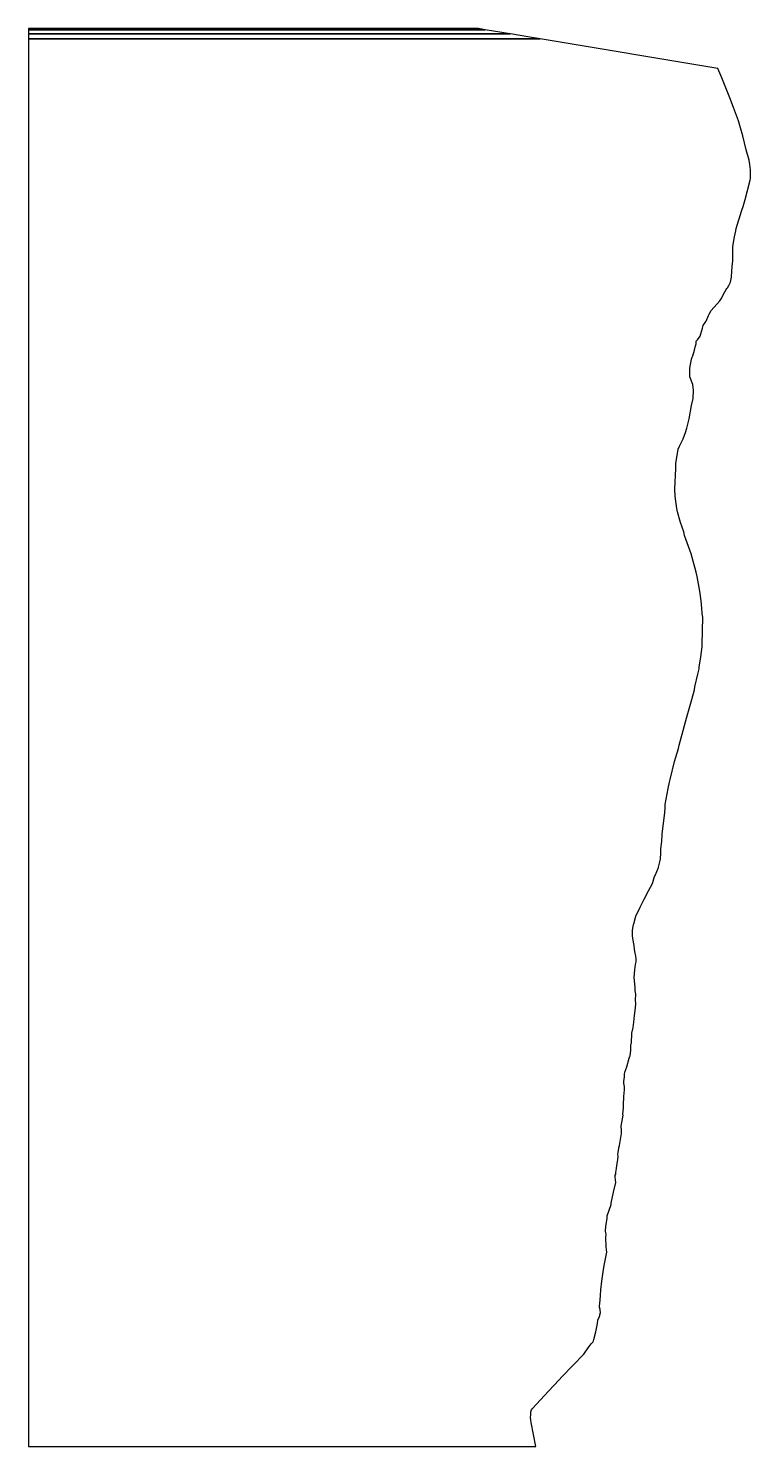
# Model space of a CAD drawing. Extents: x -56 to 37, y -92 to 91.
import ezdxf

# ---------------------------------------------------------------- set-up
doc = ezdxf.new("R2010")
doc.units = 0
doc.layers.add('14_42000', color=7, linetype='CONTINUOUS')

msp = doc.modelspace()

# ---------------------------------------------------------------- linework, layer by layer
at = {"layer": '14_42000', "color": 5}
for points in [[(-39.814, 91.46001), (2.108, 91.46001), (1.944, 91.48801), (-56.17, 91.48801), (-56.17, 91.46001), (-39.814, 91.46001)], [(-39.561, 91.422), (2.33, 91.422), (2.12, 91.45901), (-56.17, 91.45901), (-56.17, 91.422), (-39.561, 91.422)], [(-39.061, 91.316), (2.973, 91.316), (2.339, 91.422), (-56.17, 91.422), (-56.17, 91.316), (-39.061, 91.316)], [(-37.748, 90.774), (6.226, 90.774), (2.982, 91.314), (-56.17, 91.314), (-56.17, 90.774), (-37.748, 90.774)], [(8.767, 90.34801), (6.243, 90.771), (-56.17, 90.771), (-56.17, 90.13), (10.084, 90.13), (8.767, 90.34801)], [(-21.072, -92.11401), (9.536, -92.11401), (8.937, -88.98901), (8.894, -88.662), (8.843, -88.358), (8.876, -88.006), (8.893, -87.60001), (8.974, -87.367), (9.11, -87.18401), (11.176, -84.927), (12.544, -83.483), (12.907, -83.07401), (15.747, -80.16), (16.288, -79.33601), (16.683, -78.80801), (16.888, -78.59), (16.988, -78.42001), (17.046, -78.25101), (17.292, -77.262), (17.523, -76.186), (17.577, -75.762), (17.758, -75.287), (17.836, -75.123), (17.813, -75.07101), (17.922, -74.743), (17.837, -74.452), (17.839, -74.367), (17.754, -74.04401), (17.791, -73.882), (17.8, -73.566), (17.92, -72.608), (17.902, -72.50301), (17.938, -71.797), (18.075, -70.679), (18.3, -69.16901), (18.398, -68.451), (18.719, -66.955), (18.62, -66.242), (18.596, -65.051), (18.635, -64.611), (18.578, -64.431), (18.566, -64.202), (18.602, -63.587), (18.774, -62.58), (18.762, -62.233), (19.29, -60.772), (19.274, -60.6), (19.577, -59.185), (19.895, -57.908), (19.812, -57.251), (19.81, -56.972), (19.872, -56.849), (19.876, -56.616), (19.983, -56.12), (20, -55.719), (20.056, -55.487), (20.152, -54.923), (20.175, -54.572), (20.163, -54.298), (20.193, -54.017), (20.281, -53.477), (20.3, -53.279), (20.359, -53.133), (20.616, -51.569), (20.623, -51.375), (20.602, -51.2), (20.57, -50.63), (20.838, -49.185), (20.804, -49.102), (20.895, -48.212), (20.896, -48.073), (20.881, -47.771), (20.943, -46.854), (20.937, -46.795), (20.988, -45.912), (21.023, -45.494), (20.941, -45.09), (20.917, -44.832), (20.995, -44.255), (20.991, -43.907), (21.063, -43.634), (21.195, -43.282), (21.303, -42.941), (21.621, -41.82), (21.714, -41.559), (21.722, -41.512), (21.821, -40.783), (21.84, -40.041), (21.894, -39.869), (21.941, -38.602), (22.112, -37.863), (22.217, -37.159), (22.314, -36.28), (22.442, -35.291), (22.464, -34.735), (22.452, -34.299), (22.477, -33.533), (22.4, -33.101), (22.409, -32.613), (22.27, -31.37), (22.344, -30.404), (22.439, -29.683), (22.515, -29.343), (22.529, -29.123), (22.528, -28.999), (22.461, -28.563), (22.375, -28.232), (22.313, -27.76), (22.267, -27.233), (22.089, -26.312), (22.046, -25.959), (22.038, -25.239), (22.172, -24.507), (22.201, -24.422), (22.469, -23.421), (23.049, -22.275), (23.558, -21.238), (24.108, -20.162), (24.653, -19.217), (24.909, -18.309), (24.971, -18.176), (25.406, -17.143), (25.422, -17.091), (25.669, -16.052), (25.721, -15.225), (25.715, -14.987), (25.729, -14.722), (25.853, -13.776), (25.898, -12.834), (26.219, -10.024), (26.259, -9.444), (26.262, -8.968), (26.647, -6.894), (26.842, -6.085), (26.935, -5.763), (27.463, -3.42), (27.984, -1.729), (28.086, -1.302), (28.363, -0.345), (29.039, 2.197), (29.726, 4.625), (30.057, 5.862), (30.123, 6.234), (30.481, 7.872), (30.654, 8.58), (30.695, 8.784), (30.897, 10.117), (31.058, 11.411), (31.07, 11.726), (31.133, 15.247), (31.084, 15.749), (31.038, 16.435), (30.941, 17.389), (30.762, 18.632), (30.412, 20.538), (30.297, 21.096), (29.621, 23.451), (28.795, 25.84), (28.674, 26.291), (28.266, 27.538), (27.851, 28.917), (27.769, 29.311), (27.563, 30.931), (27.529, 31.84), (27.657, 34.509), (27.646, 34.741), (27.646, 35.213), (27.937, 36.954), (27.951, 37.001), (28.146, 37.383), (28.585, 38.34), (28.917, 39.176), (29.089, 39.714), (29.375, 40.942), (29.683, 42.652), (29.897, 43.586), (29.947, 44.662), (29.879, 44.984), (29.836, 45.382), (29.477, 46.365), (29.463, 46.504), (29.451, 47.498), (29.67, 48.679), (29.768, 48.93), (29.858, 49.085), (30.062, 49.813), (30.194, 50.386), (30.287, 50.64), (30.297, 50.944), (30.282, 50.994), (30.458, 51.184), (30.793, 51.639), (31.095, 52.694), (31.173, 53.005), (31.444, 53.411), (31.586, 53.598), (31.867, 54.311), (31.975, 54.489), (32.247, 54.981), (33.33, 56.208), (33.541, 56.471), (34.015, 57.402), (34.184, 57.698), (34.277, 57.808), (34.344, 57.904), (34.521, 58.186), (34.733, 58.637), (34.852, 59.293), (34.925, 60.074), (34.955, 60.652), (35.015, 61.405), (35.034, 61.931), (35.041, 63.218), (35.162, 64.036), (35.239, 64.487), (35.443, 65.298), (35.481, 65.566), (36.198, 67.972), (36.351, 68.409), (36.632, 69.345), (36.894, 70.33), (36.935, 70.437), (36.996, 70.65401), (37.259, 71.82301), (37.308, 72.10001), (37.338, 72.485), (37.314, 72.68301), (37.314, 73.18401), (37.232, 73.871), (37.133, 74.40501), (36.771, 75.77901), (36.314, 77.577), (36.018, 78.625), (35.749, 79.535), (35.138, 81.233), (34.629, 82.48601), (33.599, 85.07301), (33.08, 86.29), (10.088, 90.13), (-56.17, 90.13), (-56.17, -92.11401), (-21.072, -92.11401)]]:
    msp.add_lwpolyline(points, dxfattribs=at)

doc.saveas('drawing.dxf')
